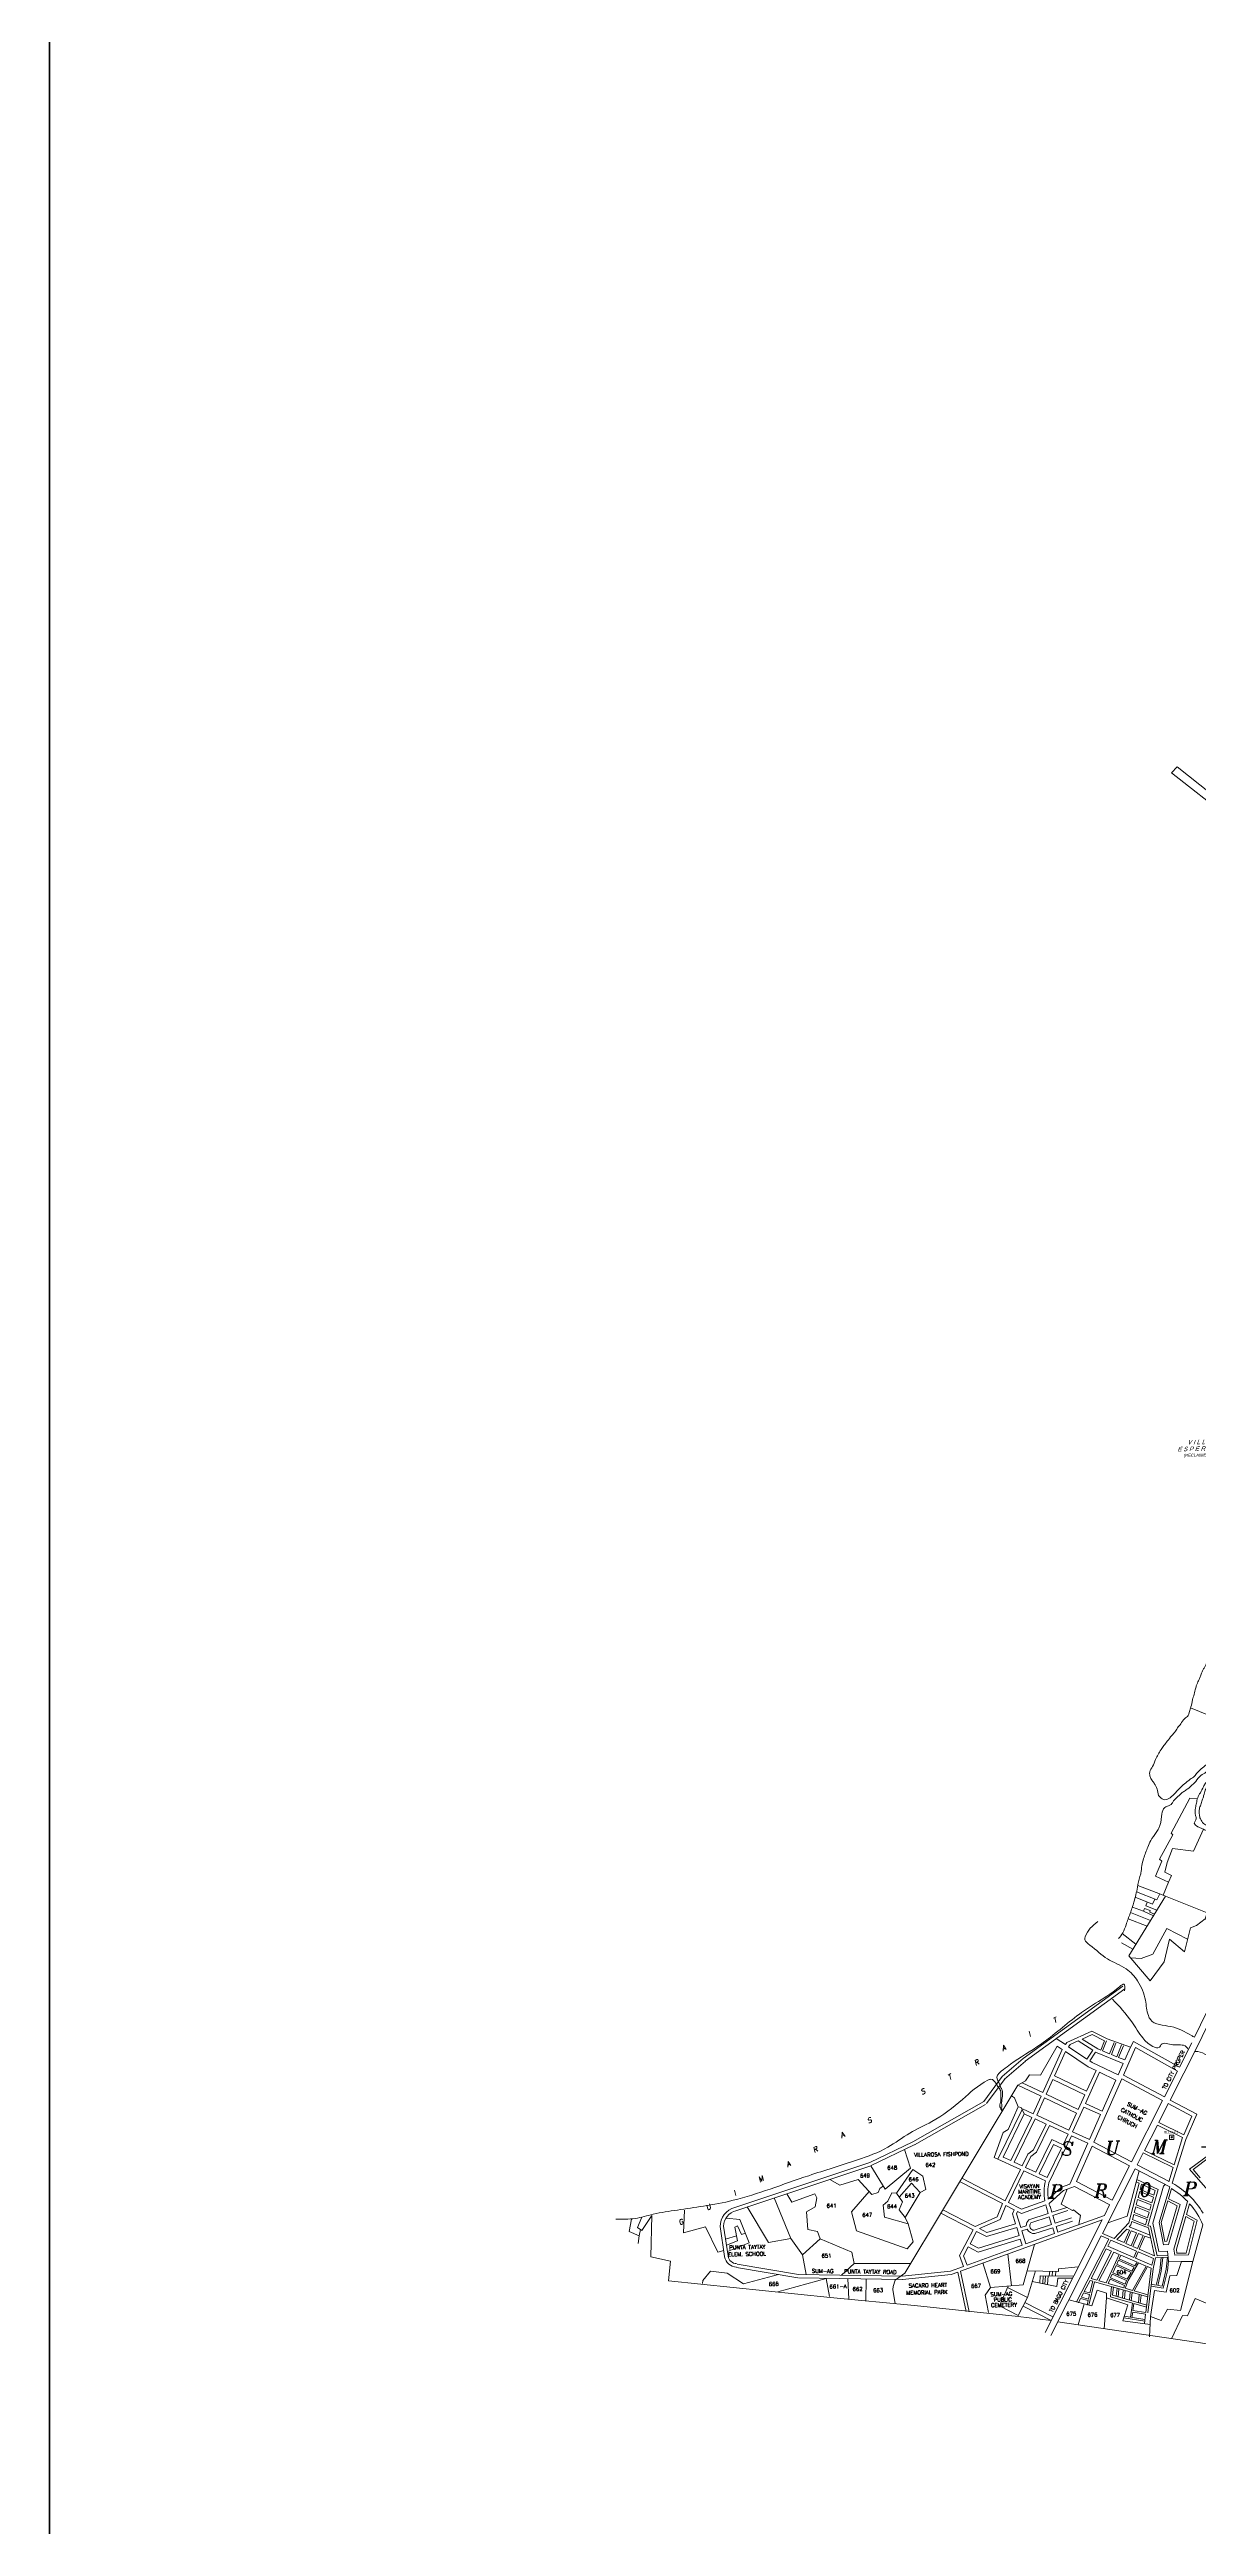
# Model space of a CAD drawing. Header units: metres. Extents: x -460 to 31334, y -1777 to 24987.
# Drawn here: x 23.62 to 28.38, y -88.45 to -78.18 of the extents above; entities that cross this region are included whole.
import ezdxf
from ezdxf.enums import TextEntityAlignment as Align

# ---------------------------------------------------------------- set-up
doc = ezdxf.new("R2010")
doc.units = ezdxf.units.M
doc.header["$MEASUREMENT"] = 0
doc.layers.add('border', color=130, linetype='Continuous', lineweight=100)
doc.layers.add('VICINITY_MAP', color=7, linetype='Continuous', lineweight=13)
doc.styles.add('LOT_NO', font='ARIALN.TTF', dxfattribs={"width": 1.5})
doc.styles.add('PX-0', font='leroy')
doc.styles.add('PX-R', font='ROMANS.shx')
doc.styles.add('STYLE2', font='italict.shx')

# ---------------------------------------------------------------- blocks, each defined once
blk = doc.blocks.new('KQEFDFDFG')
at = {"layer": 'VICINITY_MAP', "color": 250, "lineweight": 0}
for p, q in [((25946.22, 4840.13), (25942.19, 4843.26)), ((25943.93, 4847.58), (25949.48, 4845.42)), ((25950.51, 4847.08), (25944.6, 4849.46)), ((25945.29, 4838.64), (25941.95, 4840.49)), ((25956.27, 4794.15), (25964.34, 4810.08)), ((25959.03, 4803.82), (25962.65, 4810.98)), ((25954.58, 4795.05), (25958.43, 4802.64)), ((25944.91, 4775.95), (25954.05, 4794)), ((25948.76, 4779.31), (25952.53, 4786.75)), ((25946.61, 4775.06), (25948.36, 4778.53)), ((25936.36, 4754.83), (25945.99, 4773.85)), ((25939.17, 4764.61), (25944.3, 4774.74)), ((25945.99, 4773.85), (25956.21, 4768.51)), ((25946.61, 4775.06), (25955.95, 4770.17)), ((25936.9, 4760.13), (25938.46, 4763.21)), ((25919.43, 4725.61), (25936.23, 4758.8)), ((25921.11, 4724.7), (25935.98, 4754.07))]:
    blk.add_line(p, q, dxfattribs=at)
at = {"layer": 'VICINITY_MAP', "color": 250, "lineweight": 0, "ltscale": 0.07}
for p, q in [((25912.99, 4806.42), (25942.35, 4827.75)), ((25913.59, 4805.6), (25942.95, 4826.92)), ((25933.26, 4814.47), (25925.88, 4811.15)), ((25937.75, 4812.19), (25933.26, 4814.47)), ((25906.83, 4801.07), (25912.99, 4806.42)), ((25922.97, 4810.07), (25918.04, 4801.48)), ((25924.46, 4809.07), (25918.73, 4796.35)), ((25925.42, 4808.43), (25922.21, 4801.29)), ((25925.41, 4810.49), (25922.7, 4812.3)), ((25924.46, 4809.07), (25922.97, 4810.07)), ((25925.88, 4811.15), (25925.41, 4810.49)), ((25932.14, 4803.94), (25925.42, 4808.43)), ((25926.81, 4810.51), (25926.35, 4809.86)), ((25931.77, 4806.24), (25926.35, 4809.86)), ((25929.15, 4811.56), (25926.81, 4810.51)), ((25929.15, 4811.56), (25933.47, 4808.83)), ((25933.31, 4813.43), (25930.36, 4812.11)), ((25930.36, 4812.11), (25934.93, 4809.22)), ((25931.77, 4806.24), (25933.47, 4808.83)), ((25932.61, 4805.69), (25934.26, 4808.31)), ((25936.94, 4811.59), (25933.31, 4813.43)), ((25934.26, 4808.31), (25942.45, 4804.95)), ((25934.76, 4809.31), (25935.83, 4808.87)), ((25936.94, 4811.59), (25935.83, 4808.87)), ((25937.57, 4811.57), (25936.38, 4808.64)), ((25936.38, 4808.64), (25938.43, 4807.8)), ((25944.57, 4809.77), (25937.75, 4812.19)), ((25939.78, 4811.12), (25938.43, 4807.8)), ((25940.33, 4810.9), (25938.97, 4807.58)), ((25938.97, 4807.58), (25940.54, 4806.93)), ((25941.95, 4810.38), (25940.54, 4806.93)), ((25942.5, 4810.15), (25941.09, 4806.7)), ((25941.09, 4806.7), (25942.89, 4805.96)), ((25946.09, 4809.59), (25942.52, 4801.49)), ((25944.57, 4809.77), (25942.89, 4805.96)), ((25945.49, 4811.43), (25944.57, 4809.77)), ((25959.03, 4803.82), (25945.49, 4811.43)), ((25958.43, 4802.64), (25946.09, 4809.59)), ((25901.37, 4793.74), (25906.83, 4801.07)), ((25902.19, 4793.13), (25907.65, 4800.46)), ((25907.5, 4800.3), (25913.66, 4805.65)), ((25913.71, 4799.82), (25911.42, 4798.54)), ((25912.69, 4799.25), (25918.73, 4796.35)), ((25914.81, 4801.56), (25913.71, 4799.82)), ((25918.04, 4801.48), (25914.81, 4801.56)), ((25921.73, 4800.23), (25919.76, 4795.85)), ((25921.73, 4800.23), (25931.19, 4795.68)), ((25922.21, 4801.29), (25931.68, 4796.74)), ((25935.51, 4802.34), (25931.3, 4793.09)), ((25934.45, 4802.84), (25931.68, 4796.74)), ((25934.45, 4802.84), (25932.14, 4803.94)), ((25933.31, 4805.22), (25932.61, 4805.69)), ((25940.96, 4801.57), (25933.31, 4805.22)), ((25942.04, 4800.41), (25933.83, 4781.74)), ((25940.29, 4800.05), (25935.51, 4802.34)), ((25940.29, 4800.05), (25936.26, 4790.9)), ((25942.45, 4804.95), (25940.96, 4801.57)), ((25942.04, 4800.41), (25954.05, 4794)), ((25942.52, 4801.49), (25954.58, 4795.05)), ((25911.42, 4798.54), (25878.07, 4743.05)), ((25880.44, 4781.85), (25901.37, 4793.74)), ((25880.95, 4780.96), (25901.88, 4792.85)), ((25908.57, 4785.5), (25911.51, 4792.17)), ((25910.41, 4794.79), (25909.5, 4795.34)), ((25911.51, 4792.17), (25910.41, 4794.79)), ((25911.45, 4798.56), (25918.26, 4795.29)), ((25912.42, 4791.99), (25911.51, 4792.17)), ((25913.3, 4790.04), (25912.42, 4791.99)), ((25918.26, 4795.29), (25915.93, 4790.12)), ((25919.28, 4794.79), (25916.96, 4789.64)), ((25919.28, 4794.79), (25928.73, 4790.25)), ((25919.76, 4795.85), (25929.21, 4791.31)), ((25930.82, 4792.05), (25927.52, 4784.79)), ((25931.19, 4795.68), (25929.21, 4791.31)), ((25930.82, 4792.05), (25935.8, 4789.86)), ((25931.3, 4793.09), (25936.26, 4790.9)), ((25952.92, 4787.53), (25955.74, 4793.1)), ((25955.74, 4793.1), (25962.68, 4789.39)), ((25956.27, 4794.15), (25964.12, 4789.96)), ((25904.47, 4777.22), (25907.11, 4784.62)), ((25912.8, 4791.56), (25905.56, 4776.67)), ((25913.3, 4790.04), (25907.1, 4777.29)), ((25907.11, 4784.62), (25908.57, 4785.5)), ((25915.5, 4789.03), (25909.3, 4776.28)), ((25916.51, 4788.57), (25910.31, 4775.82)), ((25915.93, 4790.12), (25912.8, 4791.56)), ((25915.5, 4789.03), (25913.3, 4790.04)), ((25919.77, 4787.07), (25916.07, 4779.46)), ((25919.77, 4787.07), (25916.51, 4788.57)), ((25920.78, 4786.6), (25916.95, 4778.73)), ((25926.46, 4785.28), (25916.96, 4789.64)), ((25926.25, 4784.09), (25920.78, 4786.6)), ((25928.73, 4790.25), (25926.46, 4785.28)), ((25932.55, 4782.47), (25927.52, 4784.79)), ((25935.8, 4789.86), (25932.55, 4782.47)), ((25952.53, 4786.75), (25959.93, 4783.13)), ((25952.92, 4787.53), (25960.3, 4783.92)), ((25962.68, 4789.39), (25960.3, 4783.92)), ((25964.12, 4789.96), (25960.87, 4782.52)), ((25867.8, 4775.76), (25880.44, 4781.85)), ((25868.24, 4774.84), (25880.89, 4780.93)), ((25879.77, 4774.03), (25878, 4779.54)), ((25912.15, 4773.69), (25904.47, 4777.22)), ((25909.3, 4776.28), (25907.1, 4777.29)), ((25914.34, 4778.19), (25912.66, 4774.74)), ((25915.22, 4777.46), (25913.67, 4774.27)), ((25914.34, 4778.19), (25916.07, 4779.46)), ((25915.22, 4777.46), (25916.95, 4778.73)), ((25921.4, 4782.5), (25916.72, 4772.87)), ((25921.9, 4780.99), (25917.73, 4772.41)), ((25924.23, 4779.91), (25920.06, 4771.33)), ((25927.26, 4783.62), (25920.53, 4769.76)), ((25924.74, 4780.96), (25921.4, 4782.5)), ((25924.23, 4779.91), (25921.9, 4780.99)), ((25926.25, 4784.09), (25924.74, 4780.96)), ((25932.08, 4781.41), (25926.76, 4769.31)), ((25932.08, 4781.41), (25927.26, 4783.62)), ((25933.28, 4780.5), (25928.69, 4770.08)), ((25933.28, 4780.5), (25944.3, 4774.74)), ((25933.83, 4781.74), (25944.91, 4775.95)), ((25948.36, 4778.53), (25957.19, 4774.21)), ((25948.76, 4779.31), (25957.45, 4775.06)), ((25960.87, 4782.52), (25956.93, 4769.66)), ((25959.93, 4783.13), (25957.45, 4775.06)), ((25967.97, 4778.21), (25962.03, 4773.79)), ((25967.85, 4777.26), (25963.03, 4773.68)), ((25828.01, 4762.47), (25867.8, 4775.76)), ((25828.33, 4761.5), (25868.12, 4774.79)), ((25856.05, 4770.76), (25858.92, 4769)), ((25858.92, 4769), (25864.41, 4770.75)), ((25864.41, 4770.75), (25868.38, 4766.29)), ((25868.12, 4774.79), (25872.34, 4767.84)), ((25872.34, 4767.84), (25879.77, 4774.03)), ((25875.64, 4766.68), (25880.48, 4773.67)), ((25876.45, 4765.51), (25880.1, 4769.68)), ((25880.1, 4769.68), (25882.66, 4766.84)), ((25880.48, 4773.67), (25883.42, 4771.7)), ((25883.42, 4771.7), (25884.33, 4767.77)), ((25894.39, 4770.07), (25906.87, 4763.61)), ((25894.9, 4771.06), (25907.66, 4764.45)), ((25912.15, 4773.69), (25907.66, 4764.45)), ((25913.16, 4773.22), (25908.65, 4763.94)), ((25912.66, 4774.74), (25910.31, 4775.82)), ((25919.55, 4770.28), (25913.16, 4773.22)), ((25916.72, 4772.87), (25913.67, 4774.27)), ((25920.06, 4771.33), (25917.73, 4772.41)), ((25928.69, 4770.08), (25939.17, 4764.61)), ((25943.59, 4759.91), (25947.19, 4773.23)), ((25946.28, 4770.03), (25947.18, 4769.61)), ((25946.5, 4770.67), (25952.77, 4767.75)), ((25957.19, 4774.21), (25955.89, 4769.98)), ((25962.03, 4773.79), (25970.18, 4764.45)), ((25963.03, 4773.68), (25965.15, 4771.24)), ((25837.96, 4752.12), (25831.65, 4762.61)), ((25839.66, 4765.28), (25844.48, 4753.31)), ((25844.77, 4764.03), (25843.33, 4766.51)), ((25851.62, 4766.48), (25844.77, 4764.03)), ((25849.15, 4761.21), (25851.65, 4762.61)), ((25852.16, 4765.34), (25851.62, 4766.48)), ((25851.65, 4762.61), (25852.16, 4765.34)), ((25867.57, 4767.2), (25862.43, 4761.2)), ((25868.38, 4766.29), (25870.24, 4766.92)), ((25870.24, 4766.92), (25870.7, 4768.1)), ((25870.7, 4768.1), (25871.87, 4768.81)), ((25871.77, 4763.18), (25873.15, 4764.35)), ((25872.14, 4759.58), (25871.77, 4763.18)), ((25873.15, 4764.35), (25874.26, 4766.8)), ((25874.26, 4766.8), (25875.64, 4766.68)), ((25877.43, 4764.1), (25875.64, 4766.68)), ((25876.44, 4761.74), (25877.43, 4764.1)), ((25882.66, 4766.84), (25878.21, 4759.54)), ((25884.33, 4767.77), (25882.66, 4766.84)), ((25906.87, 4763.61), (25905.3, 4759.71)), ((25907.86, 4763.09), (25906.16, 4758.87)), ((25907.86, 4763.09), (25910.35, 4761.8)), ((25908.65, 4763.94), (25912.53, 4761.93)), ((25912.45, 4760.72), (25919.61, 4763.28)), ((25912.53, 4761.93), (25919.38, 4764.38)), ((25919.83, 4762.48), (25920.38, 4760.7)), ((25920.48, 4764.97), (25924.31, 4768.42)), ((25920.62, 4763.6), (25924.89, 4767.45)), ((25920.89, 4762.81), (25921.44, 4761.05)), ((25921.44, 4761.05), (25925.83, 4762.5)), ((25924.22, 4763.43), (25925.91, 4767.82)), ((25927.51, 4761.62), (25924.22, 4763.43)), ((25924.31, 4768.42), (25926.76, 4769.31)), ((25924.89, 4767.45), (25928.09, 4768.62)), ((25928.06, 4768.63), (25938.47, 4763.2)), ((25944.15, 4757.96), (25947.18, 4769.61)), ((25945.7, 4760.97), (25946.14, 4762.66)), ((25946.14, 4762.66), (25950.11, 4761.12)), ((25946.29, 4763.23), (25946.71, 4764.83)), ((25946.29, 4763.23), (25950.26, 4761.68)), ((25946.71, 4764.83), (25950.72, 4763.28)), ((25946.85, 4765.4), (25947.32, 4767.18)), ((25946.85, 4765.4), (25950.88, 4763.84)), ((25947.32, 4767.18), (25951.36, 4765.54)), ((25947.46, 4767.74), (25947.87, 4769.29)), ((25947.46, 4767.74), (25951.52, 4766.1)), ((25947.87, 4769.29), (25951.89, 4767.42)), ((25952.77, 4767.75), (25949.74, 4757.08)), ((25950.72, 4763.28), (25950.26, 4761.68)), ((25951.36, 4765.54), (25950.88, 4763.84)), ((25951.14, 4757.84), (25954.29, 4768.77)), ((25951.89, 4767.42), (25951.52, 4766.1)), ((25956.21, 4768.51), (25953.08, 4758.04)), ((25955.59, 4764.4), (25953.68, 4758)), ((25954.29, 4768.77), (25954.83, 4769.23)), ((25955.3, 4752.51), (25958.36, 4762.99)), ((25958.36, 4762.99), (25955.59, 4764.4)), ((25955.78, 4751.51), (25959.22, 4763.3)), ((25956.67, 4768.02), (25955.79, 4765.05)), ((25959.22, 4763.3), (25955.79, 4765.05)), ((25957.34, 4750.14), (25961.44, 4764.21)), ((25961.11, 4760.4), (25962.03, 4763.57)), ((25797.61, 4759.02), (25796.92, 4755.38)), ((25796.92, 4755.38), (25799.86, 4754.07)), ((25799.36, 4756.51), (25800.62, 4759.61)), ((25800.62, 4755.72), (25799.36, 4756.51)), ((25799.86, 4754.07), (25800.19, 4755.99)), ((25803.54, 4760.12), (25800.62, 4755.72)), ((25803.3, 4747.86), (25803.54, 4760.12)), ((25812.89, 4754.95), (25813.2, 4761.71)), ((25819.36, 4756.8), (25812.89, 4754.95)), ((25823.03, 4749.27), (25819.36, 4756.8)), ((25825.01, 4748.01), (25823.69, 4756.81)), ((25826.02, 4748.16), (25824.7, 4756.97)), ((25825.44, 4759.35), (25829.51, 4758.94)), ((25827.98, 4756.7), (25828.76, 4757.04)), ((25828.8, 4752.6), (25827.98, 4756.7)), ((25828.76, 4757.04), (25829.99, 4754.51)), ((25829.51, 4758.94), (25832.23, 4752.07)), ((25849.58, 4755.93), (25849.15, 4761.21)), ((25852.36, 4755.42), (25849.58, 4755.93)), ((25853.12, 4753.22), (25852.36, 4755.42)), ((25862.43, 4761.2), (25863.84, 4755.55)), ((25863.84, 4755.55), (25878.8, 4750.27)), ((25879.1, 4757.6), (25872.14, 4759.58)), ((25878.21, 4759.54), (25876.44, 4761.74)), ((25879.1, 4757.6), (25878.21, 4759.54)), ((25880.55, 4752.31), (25879.1, 4757.6)), ((25888.75, 4760.83), (25898.28, 4755.9)), ((25889.33, 4761.79), (25898.81, 4756.87)), ((25898.28, 4755.9), (25894.21, 4748.35)), ((25894.55, 4743.7), (25936.23, 4758.8)), ((25899.27, 4755.39), (25897.33, 4751.79)), ((25905.3, 4759.71), (25898.81, 4756.87)), ((25899.27, 4755.39), (25902.19, 4753.87)), ((25906.16, 4758.87), (25900.08, 4756.22)), ((25900.08, 4756.22), (25902.3, 4755.07)), ((25902.19, 4753.87), (25911.07, 4756.6)), ((25902.3, 4755.07), (25910.74, 4757.66)), ((25910.35, 4761.8), (25909.85, 4760.56)), ((25909.85, 4760.56), (25910.74, 4757.66)), ((25911.34, 4761.29), (25911.06, 4760.59)), ((25911.06, 4760.59), (25912.31, 4756.53)), ((25911.07, 4756.6), (25911.81, 4754.2)), ((25911.34, 4761.29), (25912.45, 4760.72)), ((25913.89, 4757.02), (25912.31, 4756.53)), ((25914.14, 4756.03), (25912.6, 4755.56)), ((25912.6, 4755.56), (25913.78, 4751.75)), ((25914.68, 4758.81), (25920.38, 4760.7)), ((25915.23, 4757.92), (25920.68, 4759.72)), ((25916.25, 4755.77), (25921.37, 4757.47)), ((25916.45, 4754.76), (25921.68, 4756.49)), ((25920.68, 4759.72), (25921.37, 4757.47)), ((25921.68, 4756.49), (25922.2, 4754.8)), ((25921.74, 4760.07), (25926.15, 4761.53)), ((25921.74, 4760.07), (25922.43, 4757.82)), ((25922.43, 4757.82), (25927.18, 4759.38)), ((25922.73, 4756.84), (25927.5, 4758.41)), ((25922.73, 4756.84), (25923.24, 4755.18)), ((25923.24, 4755.18), (25936.9, 4760.13)), ((25927.84, 4761.73), (25927.51, 4761.62)), ((25929.83, 4760.08), (25927.84, 4761.73)), ((25929.4, 4757.41), (25929.83, 4760.08)), ((25937.94, 4757.94), (25943.59, 4759.91)), ((25939.77, 4753.35), (25944.15, 4757.96)), ((25940.62, 4752.99), (25943.57, 4756.09)), ((25944.31, 4755.8), (25942.7, 4752.09)), ((25944.83, 4755.6), (25943.21, 4751.87)), ((25943.57, 4756.09), (25944.31, 4755.8)), ((25944.18, 4756.73), (25944.75, 4757.34)), ((25944.18, 4756.73), (25950.35, 4754.33)), ((25944.75, 4757.34), (25945.01, 4758.31)), ((25944.83, 4755.6), (25946.42, 4754.98)), ((25945.01, 4758.31), (25949.88, 4756.42)), ((25945.16, 4758.88), (25945.55, 4760.4)), ((25945.16, 4758.88), (25949.04, 4757.37)), ((25945.55, 4760.4), (25949.47, 4758.88)), ((25945.7, 4760.97), (25949.63, 4759.44)), ((25949.47, 4758.88), (25949.04, 4757.37)), ((25950.11, 4761.12), (25949.63, 4759.44)), ((25949.74, 4757.08), (25950.48, 4756.94)), ((25949.88, 4756.42), (25951.72, 4748.17)), ((25950.48, 4756.94), (25952.44, 4748.18)), ((25953, 4749.5), (25951.14, 4757.84)), ((25953.08, 4758.04), (25954.35, 4751.4)), ((25953.68, 4758), (25954.74, 4752.47)), ((25958.11, 4750.12), (25960.92, 4759.76)), ((25963.4, 4758.43), (25960.92, 4759.76)), ((25961.02, 4749.01), (25963.4, 4758.43)), ((25964.27, 4758.71), (25961.11, 4760.4)), ((25961.67, 4748.47), (25964.27, 4758.71)), ((25963, 4746.49), (25965.89, 4757.34)), ((25799.86, 4754.07), (25799.5, 4751.81)), ((25809.1, 4746.59), (25803.3, 4747.86)), ((25824.75, 4749.75), (25823.03, 4749.27)), ((25825.28, 4753.12), (25828.51, 4754.06)), ((25825.54, 4751.35), (25828.8, 4752.6)), ((25832.23, 4752.07), (25825.82, 4749.51)), ((25829.99, 4754.51), (25831.13, 4754.85)), ((25844.48, 4753.31), (25837.96, 4752.12)), ((25844.48, 4753.31), (25847.92, 4748.45)), ((25847.92, 4748.45), (25853.12, 4753.22)), ((25847.92, 4748.45), (25849.01, 4742.67)), ((25853.12, 4753.22), (25862.54, 4749.28)), ((25862.54, 4749.28), (25863.21, 4745.95)), ((25878.8, 4750.27), (25880.55, 4752.31)), ((25894.21, 4748.35), (25895.39, 4745.09)), ((25896.8, 4750.81), (25895.43, 4748.25)), ((25895.43, 4748.25), (25896.43, 4745.46)), ((25896.43, 4745.46), (25912.68, 4751.35)), ((25896.8, 4750.81), (25899.7, 4749.31)), ((25897.33, 4751.79), (25899.8, 4750.5)), ((25899.7, 4749.31), (25912.13, 4753.13)), ((25899.8, 4750.5), (25911.81, 4754.2)), ((25909.5, 4739.37), (25908.49, 4748.75)), ((25912.13, 4753.13), (25912.68, 4751.35)), ((25913.01, 4739.68), (25916.32, 4751.58)), ((25913.78, 4751.75), (25922.2, 4754.8)), ((25928.68, 4734.67), (25938.2, 4753.11)), ((25932.97, 4741.53), (25937.47, 4750.23)), ((25934.66, 4741.04), (25939.05, 4749.55)), ((25935.31, 4740.85), (25939.67, 4749.29)), ((25935.98, 4754.07), (25938.2, 4753.11)), ((25936.36, 4754.83), (25939.77, 4753.35)), ((25937.45, 4740.23), (25941.24, 4748.61)), ((25937.47, 4750.23), (25939.05, 4749.55)), ((25937.88, 4751.03), (25938.82, 4752.84)), ((25937.88, 4751.03), (25945.54, 4747.75)), ((25938.82, 4752.84), (25946.33, 4749.58)), ((25939.67, 4749.29), (25941.24, 4748.61)), ((25940.62, 4752.99), (25942.7, 4752.09)), ((25941.27, 4747.33), (25941.75, 4748.39)), ((25941.75, 4748.39), (25946.54, 4746.34)), ((25943.21, 4751.87), (25944.77, 4751.19)), ((25946.42, 4754.98), (25944.77, 4751.19)), ((25946.93, 4754.78), (25945.28, 4750.97)), ((25945.28, 4750.97), (25946.67, 4750.36)), ((25946.33, 4749.58), (25945.54, 4747.75)), ((25946.84, 4749.36), (25946.05, 4747.53)), ((25948.35, 4754.22), (25946.67, 4750.36)), ((25946.84, 4749.36), (25951.38, 4747.39)), ((25946.93, 4754.78), (25948.34, 4754.23)), ((25948.87, 4754.03), (25947.18, 4750.14)), ((25947.18, 4750.14), (25951.72, 4748.17)), ((25948.87, 4754.03), (25950.56, 4753.37)), ((25952.01, 4747.57), (25955.66, 4747.79)), ((25952.44, 4748.18), (25955.54, 4748.37)), ((25955.47, 4749.53), (25953, 4749.5)), ((25954.35, 4751.4), (25955.78, 4751.51)), ((25954.74, 4752.47), (25955.3, 4752.51)), ((25955.12, 4744.25), (25955.5, 4747.78)), ((25955.79, 4746.67), (25955.47, 4749.53)), ((25957.34, 4750.14), (25957.63, 4748.39)), ((25957.63, 4748.39), (25961.67, 4748.47)), ((25958.11, 4750.12), (25958.3, 4748.96)), ((25958.3, 4748.96), (25961.02, 4749.01)), ((25808.47, 4740.8), (25809.1, 4746.59)), ((25808.47, 4740.8), (25856.15, 4735.96)), ((25818.46, 4740.05), (25818.56, 4740.91)), ((25818.56, 4740.91), (25820.88, 4743.64)), ((25820.88, 4743.64), (25825.74, 4743.12)), ((25825.74, 4743.12), (25830.58, 4739.91)), ((25846.62, 4741.7), (25828.55, 4744.78)), ((25846.8, 4742.71), (25828.72, 4745.78)), ((25830.58, 4739.91), (25840.84, 4742.68)), ((25840.69, 4737.56), (25854.92, 4741.56)), ((25877.3, 4741.23), (25846.78, 4741.68)), ((25877.32, 4742.25), (25846.8, 4742.71)), ((25854.92, 4741.56), (25855.92, 4736.25)), ((25863.21, 4745.95), (25859.46, 4742.52)), ((25861.36, 4741.47), (25861.64, 4735.42)), ((25863.21, 4745.95), (25879.82, 4745.97)), ((25866.72, 4741.39), (25866.63, 4734.93)), ((25875.25, 4741), (25874.64, 4739.2)), ((25878.07, 4743.05), (25875.25, 4741)), ((25877.32, 4742.25), (25891.55, 4743.7)), ((25877.42, 4741.24), (25891.78, 4742.69)), ((25891.55, 4743.7), (25895.39, 4745.09)), ((25891.78, 4742.69), (25893.69, 4743.38)), ((25893.69, 4743.38), (25896.15, 4731.82)), ((25894.55, 4743.7), (25897.1, 4731.71)), ((25903.37, 4738.83), (25901.12, 4746.17)), ((25914.14, 4743.77), (25923.35, 4743.63)), ((25914.25, 4735.96), (25916.62, 4743.75)), ((25915.67, 4740.62), (25922.94, 4739.19)), ((25917.85, 4740.19), (25917.95, 4742.32)), ((25917.95, 4742.32), (25927.82, 4742.19)), ((25918.73, 4740.02), (25918.91, 4742.31)), ((25919.37, 4739.89), (25919.56, 4742.3)), ((25920.1, 4739.75), (25920.3, 4742.29)), ((25920.79, 4743.67), (25920.68, 4742.28)), ((25921.66, 4743.66), (25921.55, 4742.27)), ((25922.59, 4743.64), (25922.48, 4742.26)), ((25922.94, 4739.19), (25923.18, 4741.66)), ((25923.18, 4741.66), (25927.51, 4741.58)), ((25923.35, 4743.63), (25923.38, 4744.34)), ((25923.38, 4744.34), (25929.2, 4744.92)), ((25931, 4737.7), (25932.69, 4740.97)), ((25934.03, 4740.58), (25932.37, 4733.63)), ((25933.5, 4740.73), (25932.67, 4737.26)), ((25932.69, 4740.97), (25933.5, 4740.73)), ((25932.97, 4741.53), (25934.66, 4741.04)), ((25934.03, 4740.58), (25949.67, 4736.07)), ((25935.31, 4740.85), (25937.44, 4740.24)), ((25937.99, 4740.08), (25938.57, 4741.35)), ((25942.86, 4739.41), (25938.57, 4741.35)), ((25938.75, 4741.75), (25939.23, 4742.83)), ((25942.99, 4739.83), (25938.75, 4741.75)), ((25943.45, 4740.92), (25939.23, 4742.83)), ((25939.41, 4743.22), (25940.36, 4745.32)), ((25943.64, 4741.31), (25939.41, 4743.22)), ((25944.8, 4743.31), (25940.36, 4745.32)), ((25940.54, 4745.72), (25941.09, 4746.94)), ((25945.02, 4743.69), (25940.54, 4745.72)), ((25945.69, 4744.86), (25941.09, 4746.94)), ((25945.91, 4745.23), (25941.27, 4747.33)), ((25943.01, 4738.63), (25943.94, 4740.96)), ((25943.02, 4739.82), (25943.45, 4740.92)), ((25943.64, 4741.31), (25944.8, 4743.31)), ((25943.91, 4740.91), (25946.95, 4746.17)), ((25945.02, 4743.69), (25945.69, 4744.86)), ((25945.24, 4737.99), (25949.25, 4745.18)), ((25945.66, 4737.86), (25949.65, 4745.01)), ((25945.91, 4745.23), (25946.54, 4746.34)), ((25946.05, 4747.53), (25950.91, 4745.45)), ((25946.95, 4746.17), (25949.25, 4745.18)), ((25950.71, 4744.55), (25949.1, 4731.45)), ((25949.65, 4745.01), (25950.72, 4744.55)), ((25951.27, 4744.4), (25949.67, 4731.38)), ((25951.38, 4747.39), (25950.92, 4745.44)), ((25952.01, 4747.57), (25951.26, 4744.34)), ((25952.2, 4739.54), (25953.24, 4743.84)), ((25952.65, 4739.45), (25953.68, 4743.71)), ((25953.24, 4743.84), (25953.65, 4747.67)), ((25953.68, 4743.71), (25954.11, 4747.7)), ((25953.91, 4739.22), (25955.12, 4744.25)), ((25954.24, 4738.64), (25955.47, 4743.74)), ((25955.11, 4737.44), (25956.15, 4742.35)), ((25955.47, 4743.74), (25955.79, 4746.67)), ((25955.79, 4746.67), (25959.65, 4746.57)), ((25956.15, 4742.35), (25958.26, 4742.36)), ((25958.26, 4742.36), (25959.65, 4746.57)), ((25963, 4746.49), (25959.38, 4732.04)), ((25959.65, 4746.57), (25963, 4746.49)), ((25856.15, 4735.96), (25880.98, 4733.53)), ((25874.64, 4739.2), (25874.59, 4738.26)), ((25874.59, 4738.26), (25875.3, 4734.08)), ((25880.98, 4733.53), (25911.55, 4730.31)), ((25901.74, 4736.59), (25903.37, 4738.83)), ((25902.72, 4731.47), (25901.74, 4736.59)), ((25903.37, 4738.83), (25913.01, 4739.68)), ((25908.52, 4739.23), (25905.99, 4733.5)), ((25905.99, 4733.5), (25911.54, 4730.58)), ((25908.38, 4738.91), (25914.25, 4735.95)), ((25911.54, 4730.58), (25914.25, 4735.96)), ((25912.95, 4733.38), (25921.24, 4729.18)), ((25913.48, 4734.41), (25921.76, 4730.22)), ((25933.2, 4733.41), (25926.42, 4735.2)), ((25930.92, 4734.01), (25929.2, 4727.81)), ((25929.27, 4734.36), (25929.92, 4735.61)), ((25932.14, 4735.02), (25929.92, 4735.61)), ((25930.12, 4736.01), (25930.79, 4737.31)), ((25932.24, 4735.44), (25930.12, 4736.01)), ((25932.56, 4736.84), (25930.79, 4737.31)), ((25932.67, 4737.26), (25931, 4737.7)), ((25932.14, 4735.02), (25931.82, 4733.69)), ((25932.57, 4736.83), (25932.24, 4735.44)), ((25934.81, 4738.08), (25933.2, 4733.41)), ((25937.52, 4737.21), (25934.81, 4738.08)), ((25937.57, 4735.85), (25936.82, 4726.69)), ((25937.57, 4735.85), (25937.52, 4737.21)), ((25943.77, 4733.79), (25937.57, 4735.85)), ((25937.99, 4740.08), (25942.6, 4738.75)), ((25938.73, 4736.1), (25939.02, 4739.14)), ((25938.73, 4736.11), (25945.2, 4734.24)), ((25939.33, 4736.58), (25939.58, 4739.1)), ((25939.33, 4736.58), (25949.37, 4733.68)), ((25940.43, 4736.26), (25940.66, 4738.67)), ((25940.96, 4736.01), (25941.2, 4738.51)), ((25942.26, 4735.73), (25942.49, 4738.14)), ((25942.37, 4729.03), (25943.77, 4733.79)), ((25942.6, 4738.75), (25942.86, 4739.41)), ((25942.8, 4735.57), (25943.03, 4737.98)), ((25943.01, 4738.63), (25945.24, 4737.99)), ((25944.3, 4735.14), (25944.53, 4737.55)), ((25944.58, 4730.08), (25945.2, 4734.24)), ((25944.84, 4734.98), (25945.07, 4737.39)), ((25945.31, 4732.06), (25945.63, 4734.18)), ((25945.62, 4734.12), (25949.3, 4733.06)), ((25945.66, 4737.86), (25949.74, 4736.68)), ((25946.93, 4734.38), (25947.16, 4736.79)), ((25947.47, 4734.22), (25947.7, 4736.63)), ((25950.5, 4730.31), (25951.65, 4737.97)), ((25950.65, 4739.3), (25954.24, 4738.64)), ((25950.71, 4739.81), (25952.2, 4739.54)), ((25951.65, 4737.97), (25955.11, 4737.44)), ((25952.65, 4739.45), (25953.91, 4739.22)), ((25961.37, 4730.55), (25963.61, 4735.58)), ((25963.61, 4735.58), (25970.74, 4732.7)), ((25911.55, 4730.31), (25921.24, 4729.18)), ((25923.18, 4728.78), (25994.7, 4718.18)), ((25950.38, 4727.94), (25942.37, 4729.03)), ((25942.64, 4729.95), (25948.8, 4728.96)), ((25942.71, 4730.38), (25948.87, 4729.39)), ((25945.01, 4730.02), (25945.25, 4731.63)), ((25945.25, 4731.63), (25949.05, 4731.02)), ((25945.31, 4732.06), (25949.1, 4731.45)), ((25949.05, 4731.02), (25948.71, 4728.27)), ((25950.19, 4724.28), (25950.5, 4730.31)), ((25953.6, 4729.12), (25950.5, 4730.31)), ((25955.53, 4732.45), (25953.6, 4729.12)), ((25959.38, 4732.04), (25955.53, 4732.45)), ((25956.68, 4723.75), (25959.96, 4730.61)), ((25959.96, 4730.61), (25961.37, 4730.55))]:
    blk.add_line(p, q, dxfattribs=at)
at = {"layer": 'VICINITY_MAP', "color": 250, "lineweight": 0}
for points in [[(26009.39, 5152.34), (26002.77, 5152.04), (25958.37, 5187.29), (25956.68, 5185.53), (26023.91, 5132.82)], [(25962.3, 4909.78), (25970.19, 4906.53), (25968.45, 4900.77), (25967.07, 4897.06), (25968.27, 4894.63)], [(25964.31, 4882.94), (25962.07, 4883.17), (25956.6, 4872.85), (25957.07, 4872.35), (25953.14, 4865.17), (25953.84, 4864.6), (25951.96, 4860.14), (25955.78, 4858.36), (25954.24, 4854.58)], [(25955.78, 4858.36), (25956.71, 4860.39), (25954.73, 4861.34), (25955.41, 4864.17), (25956.99, 4868.29), (25963.17, 4867.52), (25966.09, 4874)], [(25946.76, 4857.43), (25954.24, 4854.58), (25954.95, 4854.25), (25967.17, 4849.33), (25966.59, 4847.54), (25974.01, 4843.99), (25974.88, 4845.07), (25975.89, 4843.67), (25975.84, 4843.16), (25975.41, 4842.35), (25977.31, 4841.45)], [(25966.59, 4847.54), (25964.05, 4845.61), (25962.26, 4844.96), (25960.5, 4837.84), (25956.14, 4841.57), (25954.54, 4834.91), (25950.36, 4829.25), (25944.09, 4836.7), (25954.95, 4854.25)], [(25951.39, 4848.5), (25948.43, 4849.81), (25945.15, 4851.05)], [(25951.76, 4853.42), (25951.09, 4851.86), (25946.02, 4853.94)], [(25953.22, 4854.96), (25952.41, 4853.16), (25946.4, 4855.57)], [(25951.69, 4848.98), (25950.31, 4849.55), (25950.35, 4850.02), (25948.77, 4850.64), (25948.43, 4849.81)], [(25949.5, 4852.51), (25949.1, 4851.42), (25952.39, 4850.12)], [(25961.42, 4841.58), (25955.32, 4844.77), (25951.23, 4837.15), (25947.7, 4835.89), (25944.62, 4836.07)], [(25976.44, 4835.17), (25974, 4830.03), (25964.34, 4810.08)]]:
    blk.add_lwpolyline(points, dxfattribs=at)
blk.add_lwpolyline([(25994.63, 4910.01), (25997.17, 4890.44, -0.149078), (25995.32, 4879.41), (25972.28, 4830.85), (25963.48, 4812.66)], format="xyb", dxfattribs=at)
blk.add_lwpolyline([(25956.11, 4783.79), (25957.35, 4783.81), (25957.38, 4782.52), (25956.14, 4782.49)], close=True, dxfattribs=at)
blk.add_circle((25956.76, 4783.18), 0.203, dxfattribs=at)
at = {"layer": 'VICINITY_MAP', "color": 250, "lineweight": 0, "ltscale": 0.07}
for centre, radius, start, end in [((25934.36, 4766.91), 15.19, 167.17596, 189.58535), ((25934.56, 4766.89), 14.32, 168.44508, 188.07695), ((25829.59, 4756.78), 5.9, 105.54721, 179.67305), ((25934.36, 4766.91), 15.19, 193.82288, 196.96102), ((25934.56, 4766.89), 14.32, 193.28719, 196.96102), ((25829.61, 4756.75), 4.92, 105.07057, 177.47975), ((25916.21, 4757.07), 2.32, 131.43973, 181.21582), ((25916.21, 4757.07), 2.32, 206.57344, 275.80008), ((25916.21, 4757.07), 1.3, 140.29058, 271.56788), ((25828.63, 4748.54), 3.66, 189.38454, 268.40042), ((25828.63, 4748.54), 2.64, 189.38454, 268.40042)]:
    blk.add_arc(centre, radius, start, end, dxfattribs=at)
at = {"layer": 'VICINITY_MAP', "color": 250, "lineweight": 0}
for centre, radius, start, end in [((25945.31, 4748.88), 22.26, 43.52494, 59.28618), ((25944.82, 4748.23), 24.62, 30.69767, 60.5495), ((25945.31, 4748.88), 22.26, 22.34283, 41.28598)]:
    blk.add_arc(centre, radius, start, end, dxfattribs=at)
for points in [[(25986.9, 4988.58), (25986.34, 4989.25), (25985.68, 4989.92), (25984.79, 4990.42), (25984.1, 4990.65), (25983.53, 4990.8), (25982.64, 4991.14), (25981.79, 4991.33), (25981.15, 4991.39), (25980.34, 4991.62), (25979.77, 4992.13), (25978.62, 4993.23), (25978, 4994.18), (25978.3, 4995.07), (25978.33, 4995.63), (25978.32, 4996.08), (25978.07, 4996.51), (25978.07, 4996.91), (25977.38, 4996.94), (25976.94, 4997.01), (25976.45, 4997.12), (25975.85, 4997.39), (25974.96, 4997.53), (25974.12, 4997.52), (25973.8, 4997.35), (25972.88, 4997.21), (25972.28, 4997.08), (25971.64, 4996.87), (25971.04, 4996.45), (25970.58, 4995.52), (25970.56, 4994.64), (25970.78, 4993.4), (25971.04, 4992.64), (25971.25, 4992), (25971.4, 4990.68), (25971.5, 4989.72), (25971.6, 4988.59), (25971.86, 4987.47), (25971.96, 4986.71), (25971.98, 4985.79), (25972.04, 4984.63), (25972.07, 4983.3), (25972.36, 4982.55), (25973.05, 4982.2), (25973.74, 4981.93), (25974.48, 4981.34), (25975.07, 4979.18), (25974.95, 4976.89), (25974.81, 4975.2), (25974.58, 4974.01), (25974.42, 4973.33), (25974.36, 4972.48), (25974.9, 4970.54), (25975.42, 4969.96), (25976.36, 4969.64), (25977.46, 4969.91), (25978.05, 4970.26), (25979.07, 4970.03), (25979.67, 4969.79), (25980.81, 4967.78), (25981.27, 4965.75), (25981.21, 4964.9), (25981.57, 4963.64), (25981.93, 4962.63), (25982.13, 4961.11), (25982.41, 4959.67), (25982.19, 4958.15), (25981.96, 4956.95), (25981.55, 4956.18), (25981.49, 4954.74), (25981.31, 4950.28), (25980.74, 4948.92), (25979.43, 4946.69), (25978.94, 4945.83), (25978.02, 4944.97), (25977.27, 4944.53), (25976.12, 4942.55), (25975.8, 4941.7), (25975.32, 4940.25), (25975.03, 4937.87), (25974.48, 4935.83), (25973.9, 4934.97), (25973.23, 4934.28), (25972.49, 4933.59), (25971.74, 4932.89), (25971.16, 4931.95), (25970.92, 4931.27), (25970.6, 4930.5), (25970.28, 4929.14), (25969.79, 4928.53), (25969.37, 4928.27), (25968.27, 4928.08), (25968.12, 4927.06), (25967.64, 4925.53), (25967.09, 4923.17), (25966.28, 4921.46), (25965.78, 4920.68), (25965.46, 4919.75), (25965.06, 4918.64), (25964.65, 4917.78), (25964, 4916.33), (25963.69, 4915.13), (25963.22, 4913.35), (25962.98, 4912.58), (25962.74, 4911.56), (25962.27, 4909.68), (25961.87, 4908.41), (25961.64, 4907.55), (25960.55, 4906.6), (25959.4, 4905.05), (25958.65, 4904.19), (25957.83, 4902.9), (25956.75, 4901.61), (25955.43, 4899.97), (25954.44, 4898.68), (25953.61, 4897.48), (25951.97, 4894.57)], [(25951.97, 4894.57), (25951.13, 4892.51), (25950.28, 4890.9), (25950.26, 4890.01), (25950.57, 4888.97), (25950.96, 4888.39), (25951.61, 4887.53), (25952.44, 4885.86), (25952.9, 4883.99), (25953.63, 4883.16), (25954.31, 4882.76), (25955.89, 4883.04), (25957.38, 4884.29), (25959.19, 4886.17), (25960.47, 4887.37), (25962.2, 4888.74), (25963.44, 4889.65), (25964.22, 4890.67), (25965.46, 4891.78), (25966.94, 4892.95), (25968.53, 4893.4), (25969.83, 4893.47), (25971.09, 4893.24), (25971.95, 4892.38), (25973.02, 4891.35), (25973.63, 4889.85), (25973.49, 4888.59), (25972.87, 4887.99), (25971.91, 4887.72), (25970.53, 4887.61), (25969.32, 4887.46), (25968.32, 4887.23), (25967.32, 4886.58), (25966.63, 4885.56), (25966.16, 4883.87), (25965.76, 4882.57), (25965.33, 4881.22), (25964.89, 4879.95), (25964.88, 4878.61), (25965.07, 4877.39), (25965.38, 4876.69), (25966.42, 4875.47), (25967.1, 4875.19), (25968.41, 4874.8), (25970.01, 4874.62), (25971.51, 4874.78), (25972.64, 4875.26), (25973.88, 4876), (25975.08, 4876.86), (25976.7, 4877.69), (25978.15, 4878.51), (25979.15, 4879.21), (25979.96, 4880.52), (25980.6, 4882.21), (25981.43, 4882.82), (25982.59, 4883.17), (25983.43, 4883.4), (25983.98, 4883.29), (25984.4, 4882.96), (25985.17, 4882.55), (25985.64, 4881.89), (25985.83, 4880.93), (25985.72, 4879.92), (25985.44, 4879.21), (25985.63, 4878.37), (25986.14, 4878.09), (25986.68, 4878.18), (25986.75, 4878.85), (25986.8, 4880.66), (25987.15, 4881.84), (25987.25, 4882.97), (25987.7, 4883.65), (25988.37, 4884.09), (25989.2, 4884.31), (25989.75, 4884.03), (25990.02, 4883.32), (25990.32, 4882.66), (25990.76, 4881.91), (25991.41, 4880.75), (25991.76, 4880.21), (25992.45, 4879.26), (25993.09, 4878.52), (25993.7, 4877.57), (25994.02, 4876.67)], [(25993.22, 4874.99), (25993.01, 4876.38), (25992.66, 4877.17), (25991.85, 4877.82), (25990.74, 4878.64), (25990.05, 4879.38), (25990.04, 4880.01), (25989.98, 4881.22), (25989.96, 4881.85), (25989.53, 4882.31), (25988.94, 4882.46), (25988.57, 4882.37), (25988.11, 4882.07), (25988.17, 4881.19), (25988.24, 4880.02), (25988.09, 4879.17), (25988.11, 4878), (25988.08, 4877.33), (25986.79, 4876.63), (25986.21, 4876.24), (25985.29, 4876.52), (25984.39, 4877.05), (25984.16, 4878.17), (25984.35, 4879.48), (25984.54, 4880.49), (25984.44, 4881.28), (25984.09, 4881.69), (25983.5, 4881.81), (25982.75, 4881.75), (25982.12, 4881.45), (25981.8, 4881.1), (25981.47, 4880.47), (25981.32, 4879.79), (25981.34, 4878.7), (25980.89, 4878.11), (25979.93, 4877.67), (25978.89, 4877.19), (25977.64, 4876.91), (25976.77, 4876.31), (25975.82, 4875.62), (25974.49, 4874.79), (25973.7, 4874.36), (25972.5, 4873.96), (25971.33, 4873.51), (25969.4, 4873.56), (25967.05, 4873.64), (25965.82, 4874.12), (25964.42, 4874.76), (25963.78, 4875.21), (25963.4, 4875.75), (25963.8, 4876.55), (25963.91, 4877.52), (25963.77, 4878.06), (25963.77, 4880.32), (25964.03, 4881.71), (25964.42, 4883.27), (25965.19, 4884.76), (25966.11, 4886.51), (25966.71, 4887.57), (25967.58, 4888.26), (25969.13, 4888.46), (25970.39, 4888.61), (25971.1, 4888.75), (25971.64, 4888.97), (25972.05, 4889.57), (25971.82, 4890.36), (25971.26, 4891.02), (25970.53, 4891.68), (25969.56, 4891.99), (25968.43, 4892.14), (25967.85, 4891.79), (25966.82, 4890.81), (25965.33, 4889.85), (25963.81, 4888.1), (25962.82, 4887.08), (25961.5, 4885.96), (25960.51, 4885.27), (25959.6, 4884.62), (25958.81, 4883.89), (25958.03, 4883.17), (25957.29, 4882.35), (25956.81, 4881.55), (25956.23, 4881.08), (25955.27, 4880.72), (25954.36, 4880.03), (25953.77, 4877.8), (25952.95, 4874.27), (25952.18, 4873), (25950.55, 4870.66), (25949.7, 4868.76), (25948.47, 4865.38), (25947.92, 4863.27), (25947.67, 4861.09), (25947.36, 4860.07), (25946.66, 4856.89), (25945.62, 4852.5), (25944.51, 4849.21), (25943.32, 4845.83), (25942.32, 4843.46), (25941.08, 4841.77)]]:
    blk.add_spline(points, degree=3, dxfattribs=at)
at = {"layer": 'VICINITY_MAP', "color": 250, "lineweight": 0, "ltscale": 0.07}
for points, knots in [([(25963.47, 4812.66), (25963.17, 4812.83), (25960.96, 4814.09), (25956.97, 4816.32), (25951.19, 4816.24), (25949.32, 4820.06), (25949.28, 4824.13), (25947.19, 4829.07), (25943.25, 4833.46), (25937.33, 4835.43), (25934.16, 4838.93), (25930.99, 4840.95), (25931.62, 4844.03), (25933.4, 4845.5), (25934.95, 4846.76)], [116.112546, 116.112546, 116.112546, 116.112546, 117.157675, 123.784796, 130.154989, 131.442922, 136.05353, 142.216397, 147.077564, 153.372969, 159.954869, 162.093424, 162.989209, 168.74706, 168.74706, 168.74706, 168.74706]), ([(25961.7, 4809.1), (25961.46, 4809.33), (25960.51, 4810.86), (25957.38, 4809.79), (25953.98, 4811.52), (25953.04, 4809.19), (25950.26, 4810.19), (25947.73, 4812.76), (25944.61, 4818.26), (25941.28, 4821.77), (25939.27, 4823.89)], [119.06238, 119.06238, 119.06238, 119.06238, 120.062985, 124.042454, 127.485623, 128.437618, 130.380548, 134.254485, 140.022419, 148.794638, 148.794638, 148.794638, 148.794638]), ([(26028.26, 4724.37), (26027.84, 4725.2), (26027.07, 4726.68), (26023.93, 4726.52), (26025.38, 4730.81), (26023.3, 4734.22), (26020.09, 4738.25), (26016.25, 4739.99), (26012.3, 4741.94), (26008.75, 4743.99), (26006.03, 4747.52), (26002.29, 4751.37), (25998.31, 4755.16), (25995.8, 4759.54), (25992.95, 4762.52), (25989.68, 4764.9), (25984.92, 4766.7), (25979.64, 4768.04), (25974.78, 4772.17), (25970.56, 4776.76), (25967.87, 4782.71), (25967.63, 4788.25), (25968.21, 4792.48), (25968.05, 4796.61), (25971.13, 4799.31), (25970.29, 4802.83), (25968.97, 4806.11), (25966.19, 4808.33), (25963.82, 4808.48), (25963.53, 4808.5)], [0, 0, 0, 0, 2.619225, 4.687991, 6.822347, 12.860739, 16.463038, 22.099291, 25.142381, 29.776039, 34.170032, 38.374073, 45.918114, 50.503137, 53.392642, 58.235661, 62.455028, 68.626682, 74.306352, 81.24137, 87.251725, 93.470739, 97.542674, 100.132885, 105.571268, 107.590485, 110.492547, 116.251872, 117.075086, 117.075086, 117.075086, 117.075086])]:
    blk.add_open_spline(points, degree=3, knots=knots, dxfattribs=at)
blk.add_spline([(25792.96, 4759.03), (25798.66, 4759.22), (25803.93, 4760.47), (25811.08, 4761.7), (25818.79, 4762.87), (25827.56, 4764.57), (25838.42, 4767.9), (25849.8, 4771.84), (25864.16, 4776.52), (25873.07, 4780.21), (25879.59, 4784.41), (25886.06, 4787.79), (25895.1, 4794.34), (25902.57, 4799.98), (25903.49, 4800.27), (25904.9, 4799.14), (25905.63, 4798), (25906.28, 4796.99), (25906.4, 4794.96), (25906.31, 4793.49), (25906.13, 4792.74), (25906.44, 4791.47), (25906.8, 4790.93), (25906.7, 4791.31), (25906.66, 4792.28), (25906.63, 4793.3), (25906.88, 4795.31), (25906.78, 4797.02), (25906.31, 4798.01), (25906.03, 4798.78), (25905.24, 4800.89), (25907.16, 4803.16), (25909.24, 4804.72), (25918.13, 4810.57), (25929.56, 4819.5), (25934.29, 4822.69), (25941.45, 4827.59), (25942.66, 4828.34), (25942.85, 4826.31)], degree=3, dxfattribs=at)
at = {"layer": 'VICINITY_MAP', "color": 250, "lineweight": 0}
for s, height, style, oblique, p in [('V I L L A', 1.321, 'LOT_NO', 20, (25964.84, 4987.13)), ('E S P E R A N Z A', 1.3207, 'LOT_NO', 20, (25965.92, 4985.18)), ('(RECLAIMED AREA)', 0.8805, 'PX-0', 10, (25966.03, 4983.65)), ('BLLM # 1', 0.709, 'PX-0', 10, (25956.52, 4784.12))]:
    blk.add_text(s, height=height, rotation=1.14207, dxfattribs=dict(at, style=style, oblique=oblique)).set_placement(p, align=Align.BOTTOM_CENTER)
at = {"layer": 'VICINITY_MAP', "color": 250, "lineweight": 0, "ltscale": 0.07, "style": 'STYLE2'}
for s, height, rotation, p in [('G       U       I       M       A       R       A       S               S       T       R       A       I       T', 1.47986, 28.36295, (25811.86, 4757.17)), ('S   U   M   -   A   G', 3.9842, 1.14207, (25924.07, 4777.77)), ('P   R   O   P   E   R', 3.9842, 1.14207, (25920.71, 4765.18))]:
    blk.add_text(s, height=height, rotation=rotation, dxfattribs=at).set_placement(p)
at = {"layer": 'VICINITY_MAP', "color": 250, "lineweight": 0, "ltscale": 0.07, "style": 'PX-R'}
for s, height, rotation, p in [('TO CITY PROPER', 1.1384, 63.14596, (25957.31, 4803.05)), ('CATHOLIC', 1.138, 332.38348, (25944.99, 4789.78)), ('SUM-AG', 1.138, 332.38348, (25946.57, 4791.64)), ('CHRUCH', 1.138, 332.38348, (25943.69, 4787.77)), ('VILLAROSA FISHPOND', 1.1384, 1.14207, (25888.89, 4778.14)), ('649', 1.138, 1.14207, (25866.37, 4771.87)), ('648', 1.138, 1.14207, (25874.39, 4774.2)), ('646', 1.138, 1.14207, (25880.7, 4770.76)), ('642', 1.138, 1.14207, (25885.66, 4774.99)), ('641', 1.138, 1.14207, (25856.53, 4762.99)), ('644', 1.138, 1.14207, (25874.34, 4762.78)), ('643', 1.138, 1.14207, (25879.53, 4765.97)), ('ACADEMY', 1.138, 1.14207, (25914.86, 4765.56)), ('MARITINE', 1.138, 1.14207, (25914.83, 4767.16)), ('VISAYAN', 1.138, 1.14207, (25914.8, 4768.72)), ('647', 1.138, 1.14207, (25867.03, 4760.26)), ('ELEM. SCHOOL', 1.1384, 1.14207, (25831.63, 4748.73)), ('PUNTA TAYTAY', 1.1384, 1.14207, (25831.71, 4750.76)), ('651', 1.138, 1.14207, (25855.04, 4748.25)), ('666', 1.138, 1.14207, (25839.48, 4739.9)), ('SUM-AG   PUNTA TAYTAY ROAD', 1.1384, 359.15122, (25863.21, 4743.58)), ('669', 1.138, 1.14207, (25904.8, 4743.62)), ('668', 1.138, 1.14207, (25912.19, 4746.69)), ('TO BAGO CITY', 1.1384, 63.14596, (25923.52, 4736.37)), ('604', 1.138, 1.14207, (25941.94, 4743.36)), ('661-A', 1.138, 1.14207, (25858.44, 4739.17)), ('662', 1.138, 1.14207, (25864.2, 4738.42)), ('663', 1.138, 1.14207, (25870.24, 4738.04)), ('MEMORIAL PARK', 1.1384, 1.14207, (25884.63, 4737.42)), ('SACARO HEART', 1.1384, 1.14207, (25884.91, 4739.51)), ('667', 1.138, 1.14207, (25899.08, 4739.33)), ('SUM-AG', 1.138, 1.14207, (25906.55, 4736.92)), ('CEMETERY', 1.138, 1.14207, (25907.33, 4733.7)), ('PUBLIC', 1.138, 1.14207, (25906.98, 4735.31)), ('602', 1.138, 1.14207, (25957.6, 4738.01)), ('675', 1.138, 1.14207, (25927.15, 4731.11)), ('676', 1.138, 1.14207, (25933.41, 4730.82)), ('677', 1.138, 1.14207, (25940.07, 4730.72))]:
    blk.add_text(s, height=height, rotation=rotation, dxfattribs=at).set_placement(p, align=Align.MIDDLE_CENTER)

msp = doc.modelspace()

# ---------------------------------------------------------------- linework, layer by layer
at = {"layer": 'border', "color": 194, "linetype": 'Continuous', "lineweight": 60}
msp.add_lwpolyline([(61.01873, -98.21547), (23.61854, -98.21547), (23.61854, -73.7615), (61.01873, -73.7615)], close=True, dxfattribs=at)

# ---------------------------------------------------------------- block references
at = {"color": 252, "lineweight": 13, "xscale": 0.01406005031200456, "yscale": 0.01406005031200456, "zscale": 0.01406005031200456}
msp.add_blockref('KQEFDFDFG', (-336.68591, -154.08877), dxfattribs=at)

doc.saveas('drawing.dxf')
